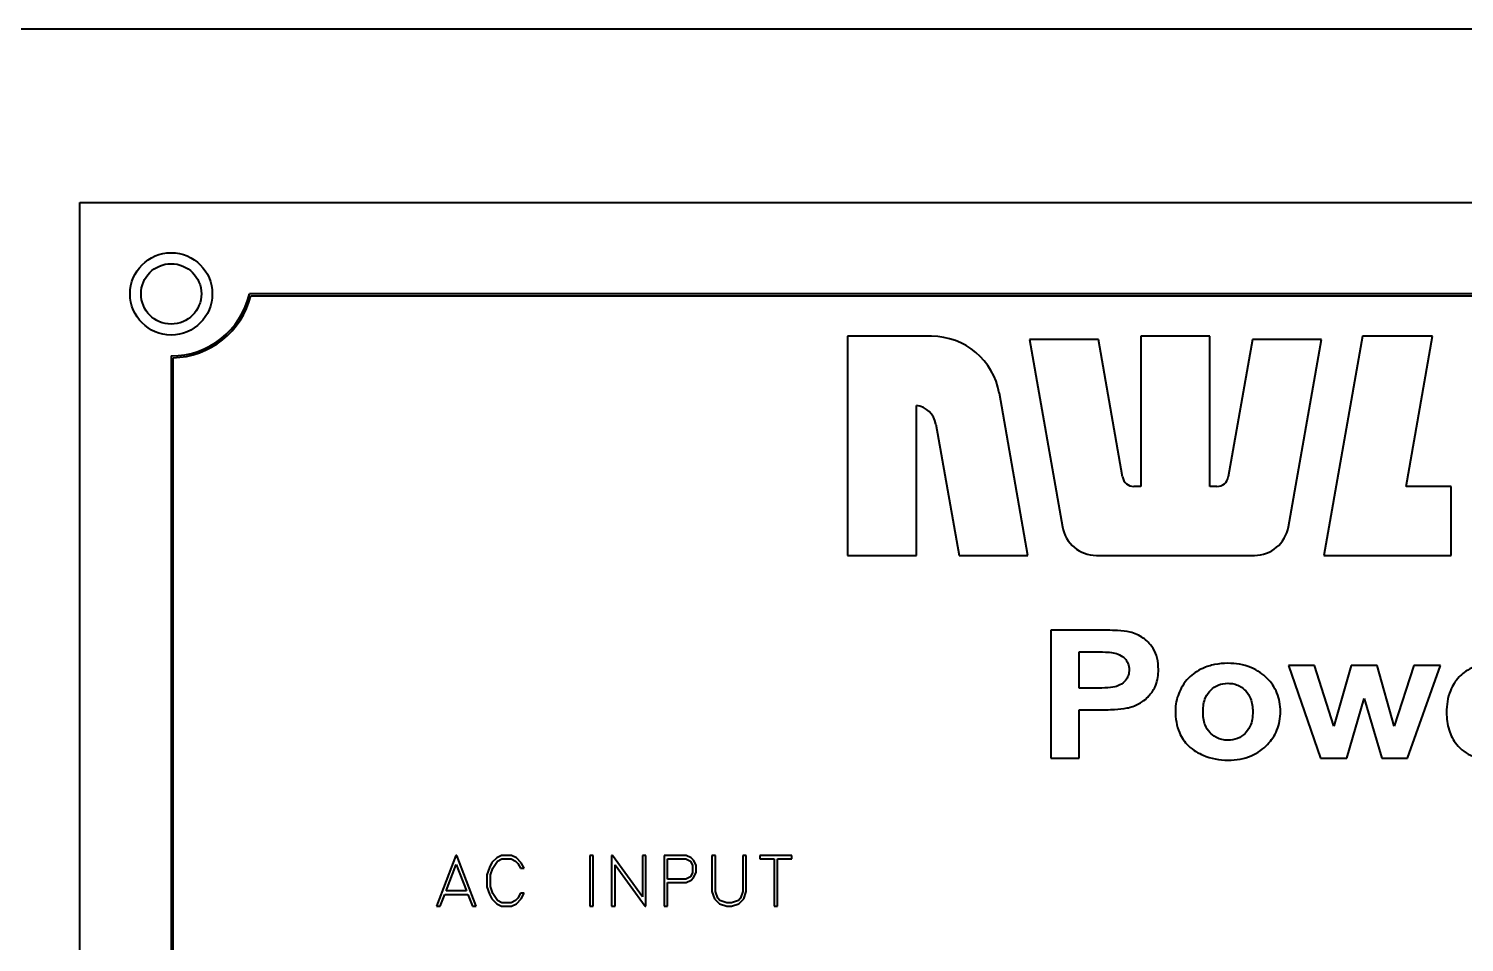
# Model space of a CAD drawing. Header units: millimetres. Extents: x 0 to 4205, y 0 to 2970.
# Drawn here: x 3367.9 to 3446.4, y 1784.7 to 1834.6 of the extents above; entities that cross this region are included whole.
import ezdxf

# ---------------------------------------------------------------- set-up
doc = ezdxf.new("R2010")
doc.units = ezdxf.units.MM
doc.header["$LTSCALE"] = 5
doc.layers.add('가시적인 것(ISO)', color=3, linetype='Continuous', lineweight=40)

msp = doc.modelspace()

# ---------------------------------------------------------------- linework, layer by layer
at = {"layer": '가시적인 것(ISO)'}
for p, q in [((3268.143, 1834.619), (3578.143, 1834.619)), ((3370.643, 1825.119), (3530.643, 1825.119)), ((3370.643, 1705.119), (3370.643, 1825.119)), ((3521.635, 1820.119), (3379.923, 1820.119)), ((3380.002, 1820.019), (3521.556, 1820.019)), ((3417.22, 1817.8), (3412.626, 1817.8)), ((3412.626, 1817.8), (3412.626, 1805.819)), ((3426.345, 1817.618), (3422.577, 1817.618)), ((3422.577, 1817.618), (3424.383, 1807.376)), ((3427.67, 1810.106), (3426.345, 1817.618)), ((3432.445, 1817.8), (3428.677, 1817.8)), ((3428.677, 1817.8), (3428.677, 1809.587)), ((3432.445, 1809.587), (3432.445, 1817.8)), ((3434.777, 1817.618), (3433.452, 1810.106)), ((3438.545, 1817.618), (3434.777, 1817.618)), ((3436.739, 1807.376), (3438.545, 1817.618)), ((3440.794, 1817.8), (3438.682, 1805.819)), ((3444.62, 1817.8), (3440.794, 1817.8)), ((3443.172, 1809.587), (3444.62, 1817.8)), ((3375.643, 1816.724), (3375.643, 1713.514)), ((3375.743, 1713.613), (3375.743, 1816.625)), ((3422.494, 1805.819), (3420.931, 1814.686)), ((3416.394, 1805.819), (3416.394, 1814.02)), ((3417.461, 1812.994), (3418.726, 1805.819)), ((3428.677, 1809.587), (3428.288, 1809.587)), ((3432.834, 1809.587), (3432.445, 1809.587)), ((3445.635, 1809.587), (3443.172, 1809.587)), ((3445.635, 1805.819), (3445.635, 1809.587)), ((3412.626, 1805.819), (3416.394, 1805.819)), ((3418.726, 1805.819), (3422.494, 1805.819)), ((3426.239, 1805.819), (3434.883, 1805.819)), ((3438.682, 1805.819), (3445.635, 1805.819)), ((3426.232, 1801.731), (3423.74, 1801.731)), ((3423.74, 1801.731), (3423.74, 1794.731)), ((3425.293, 1800.547), (3426.045, 1800.547)), ((3425.293, 1798.557), (3425.293, 1800.547)), ((3438.172, 1799.805), (3436.737, 1799.805)), ((3436.737, 1799.805), (3438.503, 1794.731)), ((3439.218, 1796.481), (3438.172, 1799.805)), ((3440.178, 1799.805), (3439.218, 1796.481)), ((3441.598, 1799.805), (3440.178, 1799.805)), ((3442.531, 1796.481), (3441.598, 1799.805)), ((3443.593, 1799.805), (3442.531, 1796.481)), ((3443.257, 1794.731), (3445.05, 1799.805)), ((3445.05, 1799.805), (3443.593, 1799.805)), ((3426.141, 1798.557), (3425.293, 1798.557)), ((3439.933, 1794.731), (3440.883, 1797.997)), ((3440.883, 1797.997), (3441.843, 1794.731)), ((3425.293, 1794.731), (3425.293, 1797.372)), ((3425.293, 1797.372), (3426.306, 1797.372)), ((3423.74, 1794.731), (3425.293, 1794.731)), ((3438.503, 1794.731), (3439.933, 1794.731)), ((3441.843, 1794.731), (3443.257, 1794.731)), ((3391.218, 1789.416), (3390.154, 1786.633)), ((3391.256, 1789.416), (3391.218, 1789.416)), ((3392.318, 1786.633), (3391.256, 1789.416)), ((3393.444, 1789.281), (3393.177, 1789.017)), ((3393.713, 1789.416), (3393.444, 1789.281)), ((3393.48, 1789.105), (3393.728, 1789.227)), ((3394.246, 1789.416), (3393.713, 1789.416)), ((3393.728, 1789.227), (3394.233, 1789.227)), ((3394.233, 1789.227), (3394.479, 1789.1)), ((3394.518, 1789.281), (3394.246, 1789.416)), ((3394.785, 1789.015), (3394.518, 1789.281)), ((3398.535, 1789.416), (3398.535, 1786.633)), ((3398.724, 1789.416), (3398.535, 1789.416)), ((3398.724, 1786.633), (3398.724, 1789.416)), ((3399.77, 1789.416), (3399.726, 1789.416)), ((3399.726, 1789.416), (3399.726, 1786.633)), ((3401.414, 1787.146), (3399.77, 1789.416)), ((3401.603, 1789.416), (3401.414, 1789.416)), ((3401.414, 1789.416), (3401.414, 1787.146)), ((3401.603, 1786.633), (3401.603, 1789.416)), ((3403.805, 1789.416), (3402.602, 1789.416)), ((3402.602, 1789.416), (3402.602, 1786.633)), ((3402.791, 1788.119), (3402.791, 1789.227)), ((3402.791, 1789.227), (3403.79, 1789.227)), ((3403.79, 1789.227), (3404.036, 1789.105)), ((3404.077, 1789.281), (3403.805, 1789.416)), ((3404.214, 1789.147), (3404.077, 1789.281)), ((3405.405, 1789.416), (3405.216, 1789.416)), ((3405.216, 1789.416), (3405.216, 1787.436)), ((3405.405, 1787.446), (3405.405, 1789.416)), ((3407.093, 1789.416), (3406.904, 1789.416)), ((3406.904, 1789.416), (3406.904, 1787.446)), ((3407.093, 1787.436), (3407.093, 1789.416)), ((3409.578, 1789.416), (3407.836, 1789.416)), ((3407.836, 1789.416), (3407.836, 1789.227)), ((3407.836, 1789.227), (3408.612, 1789.227)), ((3408.612, 1789.227), (3408.612, 1786.633)), ((3408.801, 1786.633), (3408.801, 1789.227)), ((3408.801, 1789.227), (3409.578, 1789.227)), ((3409.578, 1789.227), (3409.578, 1789.416)), ((3390.674, 1787.469), (3391.236, 1788.914)), ((3391.236, 1788.914), (3391.797, 1787.469)), ((3393.048, 1788.748), (3392.913, 1788.352)), ((3393.177, 1789.017), (3393.048, 1788.748)), ((3393.102, 1788.344), (3393.229, 1788.722)), ((3393.229, 1788.722), (3393.48, 1789.105)), ((3394.479, 1789.1), (3394.603, 1788.979)), ((3394.603, 1788.979), (3394.741, 1788.707)), ((3394.741, 1788.707), (3394.937, 1788.707)), ((3394.937, 1788.707), (3394.785, 1789.015)), ((3399.915, 1788.904), (3401.559, 1786.633)), ((3399.915, 1786.633), (3399.915, 1788.904)), ((3404.036, 1789.105), (3404.157, 1788.86)), ((3404.157, 1788.487), (3404.036, 1788.241)), ((3404.157, 1788.86), (3404.157, 1788.487)), ((3404.346, 1788.875), (3404.214, 1789.147)), ((3404.214, 1788.199), (3404.346, 1788.471)), ((3404.346, 1788.471), (3404.346, 1788.875)), ((3392.913, 1788.352), (3392.913, 1787.697)), ((3392.913, 1787.697), (3393.048, 1787.301)), ((3393.102, 1787.705), (3393.102, 1788.344)), ((3393.229, 1787.327), (3393.102, 1787.705)), ((3403.79, 1788.119), (3402.791, 1788.119)), ((3402.791, 1786.633), (3402.791, 1787.93)), ((3402.791, 1787.93), (3403.805, 1787.93)), ((3404.036, 1788.241), (3403.79, 1788.119)), ((3403.805, 1787.93), (3404.077, 1788.065)), ((3404.077, 1788.065), (3404.214, 1788.199)), ((3390.348, 1786.633), (3390.604, 1787.281)), ((3390.604, 1787.281), (3391.87, 1787.281)), ((3391.797, 1787.469), (3390.674, 1787.469)), ((3391.87, 1787.281), (3392.126, 1786.633)), ((3393.048, 1787.301), (3393.177, 1787.032)), ((3393.177, 1787.032), (3393.444, 1786.768)), ((3393.48, 1786.947), (3393.229, 1787.327)), ((3393.728, 1786.822), (3393.48, 1786.947)), ((3394.233, 1786.822), (3393.728, 1786.822)), ((3394.479, 1786.949), (3394.233, 1786.822)), ((3394.603, 1787.071), (3394.479, 1786.949)), ((3394.518, 1786.768), (3394.785, 1787.035)), ((3394.741, 1787.343), (3394.603, 1787.071)), ((3394.937, 1787.343), (3394.741, 1787.343)), ((3394.785, 1787.035), (3394.937, 1787.343)), ((3405.216, 1787.436), (3405.348, 1787.037)), ((3405.348, 1787.037), (3405.62, 1786.768)), ((3405.532, 1787.068), (3405.405, 1787.446)), ((3405.648, 1786.949), (3405.532, 1787.068)), ((3406.029, 1786.822), (3405.648, 1786.949)), ((3406.28, 1786.822), (3406.029, 1786.822)), ((3406.658, 1786.949), (3406.28, 1786.822)), ((3406.777, 1787.068), (3406.658, 1786.949)), ((3406.689, 1786.768), (3406.958, 1787.037)), ((3406.904, 1787.446), (3406.777, 1787.068)), ((3406.958, 1787.037), (3407.093, 1787.436)), ((3390.154, 1786.633), (3390.348, 1786.633)), ((3392.126, 1786.633), (3392.318, 1786.633)), ((3393.444, 1786.768), (3393.713, 1786.633)), ((3393.713, 1786.633), (3394.246, 1786.633)), ((3394.246, 1786.633), (3394.518, 1786.768)), ((3398.535, 1786.633), (3398.724, 1786.633)), ((3399.726, 1786.633), (3399.915, 1786.633)), ((3401.559, 1786.633), (3401.603, 1786.633)), ((3402.602, 1786.633), (3402.791, 1786.633)), ((3405.62, 1786.768), (3406.021, 1786.633)), ((3406.021, 1786.633), (3406.288, 1786.633)), ((3406.288, 1786.633), (3406.689, 1786.768)), ((3408.612, 1786.633), (3408.801, 1786.633))]:
    msp.add_line(p, q, dxfattribs=at)
for radius in [2.25, 1.65]:
    msp.add_circle((3375.643, 1820.119), radius, dxfattribs=at)
for centre, radius, start, end in [((3375.643, 1821.119), 4.395, 270, 346.84836), ((3375.643, 1821.119), 4.495, 271.27475, 345.83507), ((3417.22, 1814.032), 3.768, 10, 90), ((3416.224, 1812.776), 1.256, 10, 82.22205), ((3428.288, 1810.215), 0.628, 190, 270), ((3432.834, 1810.215), 0.628, 270, 350), ((3426.239, 1807.703), 1.884, 190, 270), ((3434.883, 1807.703), 1.884, 270, 350)]:
    msp.add_arc(centre, radius, start, end, dxfattribs=at)
for points, knots in [([(3428.078, 1801.625), (3427.9, 1801.668), (3427.629, 1801.691), (3427.032, 1801.726), (3426.598, 1801.731), (3426.232, 1801.731)], [-0.1780847, -0.1780847, -0.1780847, -0.1780847, -0.1099461, -0.1099461, 0, 0, 0, 0]), ([(3429.63, 1799.576), (3429.63, 1799.787), (3429.609, 1799.998), (3429.51, 1800.389), (3429.439, 1800.565), (3429.169, 1801.005), (3428.948, 1801.193), (3428.585, 1801.455), (3428.342, 1801.563), (3428.078, 1801.625)], [-0.2000104, -0.2000104, -0.2000104, -0.2000104, -0.1655796, -0.1655796, -0.1342777, -0.1342777, -0.081297, -0.081297, 0, 0, 0, 0]), ([(3426.045, 1800.547), (3426.265, 1800.547), (3426.521, 1800.544), (3426.884, 1800.529), (3427.047, 1800.518), (3427.16, 1800.499)], [-0.08812328, -0.08812328, -0.08812328, -0.08812328, -0.03433817, -0.03433817, 0, 0, 0, 0]), ([(3427.16, 1800.499), (3427.281, 1800.478), (3427.397, 1800.443), (3427.646, 1800.318), (3427.735, 1800.237), (3427.862, 1800.108), (3427.921, 1800.02), (3428.01, 1799.803), (3428.03, 1799.68), (3428.03, 1799.554)], [-0.1088946, -0.1088946, -0.1088946, -0.1088946, -0.0918535, -0.0918535, -0.0700858, -0.0700858, -0.0376333, -0.0376333, 0, 0, 0, 0]), ([(3428.03, 1799.554), (3428.03, 1799.462), (3428.018, 1799.371), (3427.966, 1799.197), (3427.928, 1799.118), (3427.822, 1798.962), (3427.738, 1798.867), (3427.49, 1798.706), (3427.378, 1798.669), (3427.117, 1798.586), (3426.689, 1798.557), (3426.141, 1798.557)], [-0.2588024, -0.2588024, -0.2588024, -0.2588024, -0.2355935, -0.2355935, -0.2130825, -0.2130825, -0.1880875, -0.1880875, -0.1642935, -0.1642935, 0, 0, 0, 0]), ([(3427.918, 1797.474), (3428.138, 1797.517), (3428.347, 1797.596), (3428.852, 1797.866), (3429.03, 1798.039), (3429.267, 1798.312), (3429.394, 1798.496), (3429.591, 1798.992), (3429.63, 1799.286), (3429.63, 1799.576)], [-0.2622572, -0.2622572, -0.2622572, -0.2622572, -0.2223213, -0.2223213, -0.1601584, -0.1601584, -0.0870135, -0.0870135, 0, 0, 0, 0]), ([(3433.429, 1799.917), (3433.186, 1799.917), (3432.944, 1799.896), (3432.479, 1799.802), (3432.261, 1799.733), (3431.765, 1799.51), (3431.511, 1799.343), (3431.004, 1798.83), (3430.839, 1798.506), (3430.623, 1797.975), (3430.559, 1797.664), (3430.559, 1797.34)], [-0.3155724, -0.3155724, -0.3155724, -0.3155724, -0.2712335, -0.2712335, -0.2291536, -0.2291536, -0.1720759, -0.1720759, -0.0970367, -0.0970367, 0, 0, 0, 0]), ([(3436.305, 1797.282), (3436.305, 1797.634), (3436.247, 1797.979), (3435.985, 1798.607), (3435.801, 1798.871), (3435.351, 1799.317), (3435.062, 1799.535), (3434.284, 1799.852), (3433.859, 1799.917), (3433.429, 1799.917)], [-0.5260895, -0.5260895, -0.5260895, -0.5260895, -0.3841071, -0.3841071, -0.2519375, -0.2519375, -0.1289, -0.1289, 0, 0, 0, 0]), ([(3447.947, 1799.917), (3447.74, 1799.917), (3447.533, 1799.899), (3447.141, 1799.817), (3446.957, 1799.757), (3446.446, 1799.516), (3446.22, 1799.314), (3445.87, 1798.956), (3445.709, 1798.703), (3445.447, 1798.042), (3445.391, 1797.633), (3445.391, 1797.228)], [-0.3349005, -0.3349005, -0.3349005, -0.3349005, -0.30229, -0.30229, -0.271663, -0.271663, -0.2131591, -0.2131591, -0.1215584, -0.1215584, 0, 0, 0, 0]), ([(3432.069, 1797.271), (3432.069, 1797.41), (3432.079, 1797.55), (3432.125, 1797.808), (3432.158, 1797.927), (3432.295, 1798.246), (3432.408, 1798.373), (3432.608, 1798.567), (3432.744, 1798.659), (3433.067, 1798.793), (3433.246, 1798.824), (3433.429, 1798.824)], [-0.1781311, -0.1781311, -0.1781311, -0.1781311, -0.1572079, -0.1572079, -0.1386438, -0.1386438, -0.1049381, -0.1049381, -0.0549903, -0.0549903, 0, 0, 0, 0]), ([(3433.429, 1798.824), (3433.539, 1798.824), (3433.648, 1798.813), (3433.856, 1798.766), (3433.953, 1798.732), (3434.224, 1798.596), (3434.341, 1798.485), (3434.523, 1798.296), (3434.61, 1798.153), (3434.759, 1797.767), (3434.79, 1797.518), (3434.79, 1797.276)], [-0.1809217, -0.1809217, -0.1809217, -0.1809217, -0.1657519, -0.1657519, -0.1513331, -0.1513331, -0.1238768, -0.1238768, -0.072665, -0.072665, 0, 0, 0, 0]), ([(3426.306, 1797.372), (3426.609, 1797.372), (3426.932, 1797.379), (3427.455, 1797.411), (3427.7, 1797.434), (3427.918, 1797.474)], [-0.1576325, -0.1576325, -0.1576325, -0.1576325, -0.0663262, -0.0663262, 0, 0, 0, 0]), ([(3430.559, 1797.34), (3430.559, 1797.124), (3430.575, 1796.907), (3430.65, 1796.501), (3430.705, 1796.312), (3430.897, 1795.862), (3431.058, 1795.622), (3431.538, 1795.147), (3431.837, 1794.991), (3432.512, 1794.709), (3432.964, 1794.619), (3433.434, 1794.619)], [-0.3625722, -0.3625722, -0.3625722, -0.3625722, -0.318646, -0.318646, -0.2786485, -0.2786485, -0.219315, -0.219315, -0.1410946, -0.1410946, 0, 0, 0, 0]), ([(3433.429, 1795.713), (3433.318, 1795.713), (3433.208, 1795.724), (3432.997, 1795.773), (3432.898, 1795.808), (3432.629, 1795.947), (3432.513, 1796.059), (3432.334, 1796.245), (3432.247, 1796.388), (3432.099, 1796.776), (3432.069, 1797.027), (3432.069, 1797.271)], [-0.1792226, -0.1792226, -0.1792226, -0.1792226, -0.164505, -0.164505, -0.1504565, -0.1504565, -0.1242719, -0.1242719, -0.073251, -0.073251, 0, 0, 0, 0]), ([(3434.79, 1797.276), (3434.79, 1797.135), (3434.78, 1796.992), (3434.733, 1796.729), (3434.699, 1796.608), (3434.563, 1796.289), (3434.452, 1796.163), (3434.252, 1795.969), (3434.117, 1795.877), (3433.794, 1795.743), (3433.614, 1795.713), (3433.429, 1795.713)], [-0.1792993, -0.1792993, -0.1792993, -0.1792993, -0.1577984, -0.1577984, -0.1388149, -0.1388149, -0.1050364, -0.1050364, -0.0553427, -0.0553427, 0, 0, 0, 0]), ([(3433.434, 1794.619), (3433.66, 1794.619), (3433.885, 1794.638), (3434.314, 1794.721), (3434.516, 1794.782), (3435.065, 1795.02), (3435.358, 1795.237), (3435.816, 1795.708), (3435.991, 1795.966), (3436.247, 1796.585), (3436.305, 1796.929), (3436.305, 1797.282)], [-0.4176186, -0.4176186, -0.4176186, -0.4176186, -0.3583268, -0.3583268, -0.3027154, -0.3027154, -0.2008275, -0.2008275, -0.1057323, -0.1057323, 0, 0, 0, 0]), ([(3445.391, 1797.228), (3445.391, 1796.903), (3445.431, 1796.577), (3445.618, 1795.981), (3445.754, 1795.719), (3445.941, 1795.484)], [-0.1876421, -0.1876421, -0.1876421, -0.1876421, -0.0899445, -0.0899445, 0, 0, 0, 0]), ([(3445.941, 1795.484), (3446.056, 1795.34), (3446.188, 1795.214), (3446.489, 1794.995), (3446.653, 1794.905), (3447.225, 1794.676), (3447.663, 1794.619), (3448.091, 1794.619)], [-0.2398761, -0.2398761, -0.2398761, -0.2398761, -0.1846798, -0.1846798, -0.1283539, -0.1283539, 0, 0, 0, 0])]:
    msp.add_open_spline(points, degree=3, knots=knots, dxfattribs=at)

doc.saveas('drawing.dxf')
